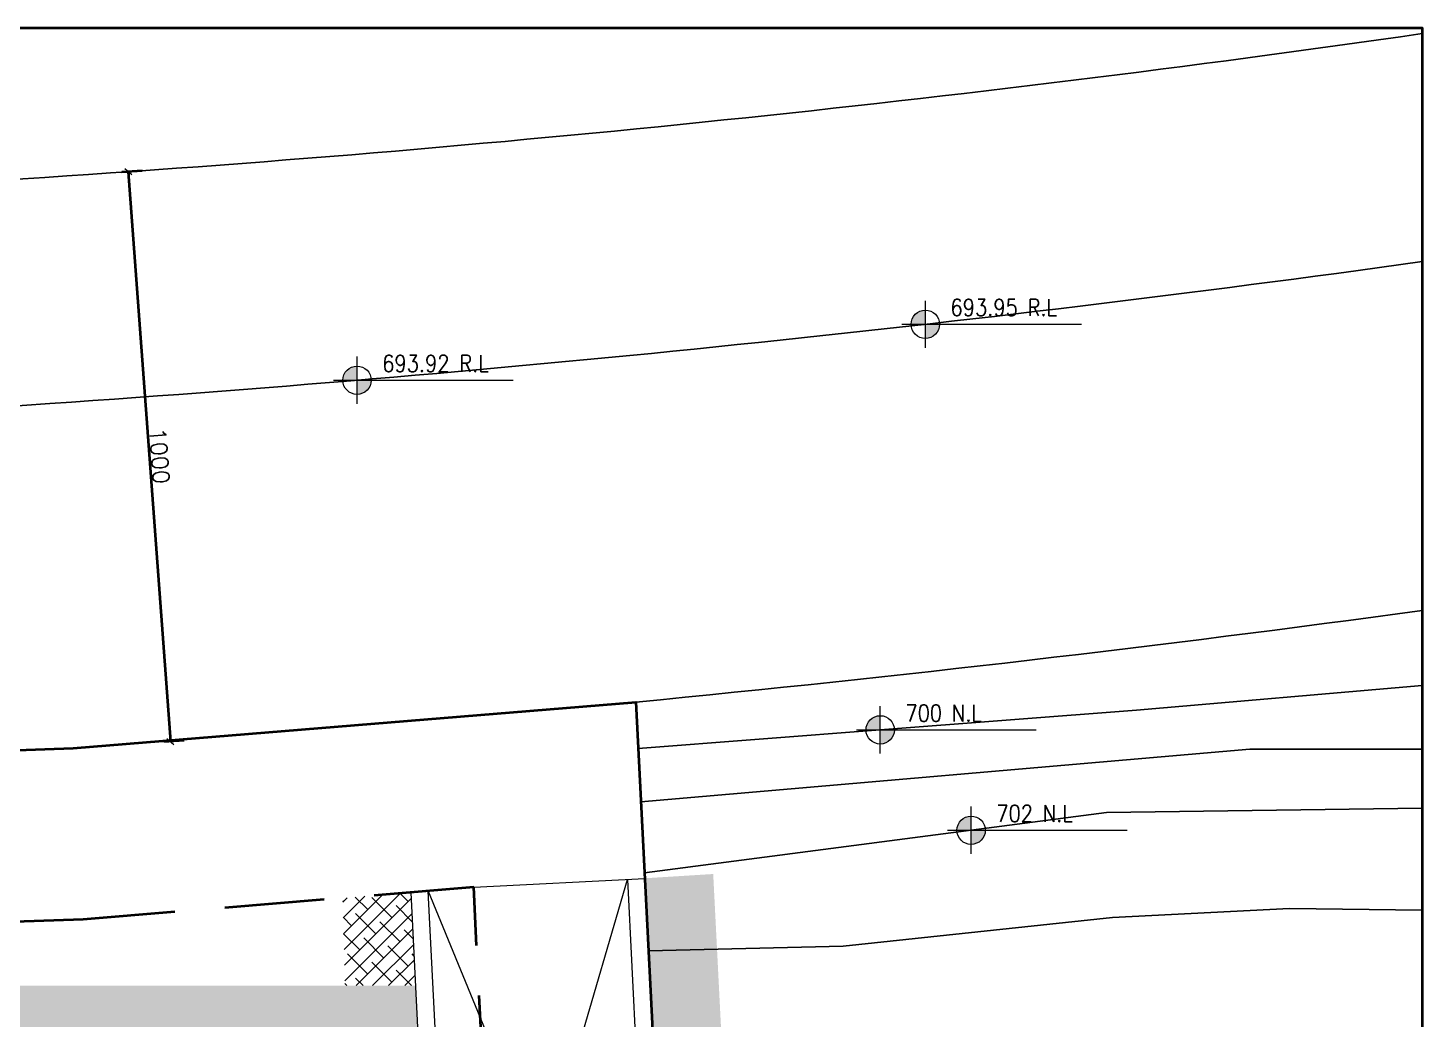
# Model space of a CAD drawing. Header units: metres. Extents: x -322116 to -321123, y -26723 to -26468.
# Drawn here: x -321712.81 to -321688.39, y -26531.29 to -26513.94 of the extents above; entities that cross this region are included whole.
import ezdxf

# ---------------------------------------------------------------- set-up
doc = ezdxf.new("R2010")
doc.units = ezdxf.units.M
doc.header["$LTSCALE"] = 7
doc.header["$MEASUREMENT"] = 0
doc.header["$PDMODE"] = 34
doc.header["$PDSIZE"] = 0.5
doc.linetypes.add('DASHED', pattern=[0.75, 0.5, -0.25])
for name, color, linetype in [('00-LIMIT', 3, 'Continuous'), ('AXIS', 1, 'Continuous'), ('CONT-MNR', 8, 'Continuous'), ('POINT_ICON', 4, 'Continuous')]:
    doc.layers.add(name, color=color, linetype=linetype)
for name, color, linetype, lineweight in [('1363TRXX-AS003$0$A-FLOR-IDEN', 4, 'Continuous', 18), ('A-GRID-DIMS', 142, 'Continuous', 9), ('A-WALL-BLWO', 7, 'Continuous', 40), ('plaster', 1, 'Continuous', 0), ('projection plans', 8, 'Continuous', 5)]:
    doc.layers.add(name, color=color, linetype=linetype, lineweight=lineweight)
doc.styles.add('1363TRXX-AS003$0$EG_SIMPLEX', font='SIMPLEX.shx')
doc.styles.add('EG_SIMPLEX', font='SIMPLEX.shx')
doc.dimstyles.new('ERGA-M-0200', dxfattribs={"dimscale": 1.15, "dimtxt": 0.2, "dimasz": 0.2, "dimexe": 0.1, "dimexo": 0.1, "dimgap": 0.06, "dimtad": 1, "dimdec": 1, "dimlfac": 100, "dimrnd": 5, "dimdsep": 46, "dimtxsty": 'EG_SIMPLEX', "dimblk1": 'OBLIQUE', "dimblk2": 'OBLIQUE', "dimsah": 1, "dimcen": 0.3, "dimclrd": 256, "dimclre": 256, "dimclrt": 2, "dimadec": 0, "dimazin": 0, "dimtfac": 1, "dimtdec": 1, "dimtix": 1, "dimtmove": 2, "dimatfit": 3, "dimldrblk": 'OBLIQUE', "dimfxl": 1, "dimtolj": 1, "dimtzin": 0, "dimarcsym": 0})

# ---------------------------------------------------------------- blocks, each defined once
blk = doc.blocks.new('plot limit')
at = {"color": 5}
blk.add_lwpolyline([(-321725.0411, -26759.7735), (-321735.7734, -26759.0595), (-321732.8382, -26721.5907), (-321726.0304, -26721.9282), (-321722.2569, -26721.9337), (-321712.0131, -26721.5769), (-321702.1619, -26720.7671), (-321700.2699, -26757.9792), (-321703.6476, -26759.2974, -0.0276131)], format="xyb", close=True, dxfattribs=at)
at = {"color": 5, "linetype": 'DASHED', "ltscale": 0.5}
blk.add_lwpolyline([(-321703.4829, -26753.8659), (-321705.0008, -26724.0106), (-321711.838, -26724.5726), (-321722.2069, -26724.9338), (-321726.107, -26724.928), (-321730.075, -26724.7313), (-321732.3893, -26754.2736)], dxfattribs=at)
at = {"layer": '00-LIMIT'}
blk.add_arc((-321735.7574, -26372.37), 350.0132, 275.507932, 277.777196, dxfattribs=at)
blk = doc.blocks.new('1363TRXX-AS003$0$TAG-LEV-PL1')
h = blk.add_hatch(color=256)
h.paths.add_polyline_path([(0, 169, 0.414214), (-169, 0), (0, 0)])
h.paths.add_polyline_path([(169, 0), (0, 0), (0, -169, 0.414214)])
for p, q in [((0, -281), (0, 281)), ((-281, 0), (1859, 0))]:
    blk.add_line(p, q)
blk.add_circle((0, 0), 169)
at = {"style": '1363TRXX-AS003$0$EG_SIMPLEX', "width": 0.85}
for tag, p in [('F.F.L.', (450, 150)), ('C.L.', (450, -450))]:
    blk.add_attdef(tag, p, '', height=300, dxfattribs=at)
blk = doc.blocks.new('_OBLIQUE')
at = {"color": 0, "linetype": 'ByBlock'}
blk.add_line((-0.5, -0.5), (0.5, 0.5), dxfattribs=at)
blk = doc.blocks.new('*D136')
at = {"layer": 'A-GRID-DIMS', "lineweight": -2, "transparency": 16777216}
for p, q in [((-321210.807, -26516.44), (-321211.165, -26516.466)), ((-321211.051, -26516.458), (-321210.313, -26526.43)), ((-321210.07, -26526.412), (-321210.428, -26526.439))]:
    blk.add_line(p, q, dxfattribs=at)
at = {"layer": 'Defpoints', "color": 0, "transparency": 16777216}
for p in [(-321210.692, -26516.431), (-321210.313, -26526.43), (-321209.955, -26526.404)]:
    blk.add_point(p, dxfattribs=at)
at = {"layer": 'A-GRID-DIMS', "lineweight": -2, "transparency": 16777216, "xscale": 0.115, "yscale": 0.115, "zscale": 0.115}
for p, rotation in [((-321211.051, -26516.458), 94.22760245528106), ((-321210.313, -26526.43), 274.227602455281)]:
    blk.add_blockref('_OBLIQUE', p, dxfattribs=dict(at, rotation=rotation))
at = {"layer": 'A-GRID-DIMS', "color": 2, "transparency": 16777216, "insert": (-321210.504, -26521.431), "char_height": 0.2875, "attachment_point": 5, "rotation": 274.2276, "style": 'EG_SIMPLEX'}
blk.add_mtext('\\A1;1000', dxfattribs=at)
blk = doc.blocks.new('NEW RAMP')
at = {"layer": 'projection plans'}
for points in [[(-321770.799, -26474.05), (-321770.001, -26473.984), (-321767.005, -26473.832)], [(-321768.203, -26476.905), (-321767.305, -26473.847)], [(-321767.149, -26476.905), (-321767.304, -26473.847)], [(-321766.849, -26476.905), (-321767.005, -26473.832)], [(-321771.098, -26474.075), (-321770.799, -26474.05)], [(-321770.954, -26476.905), (-321771.098, -26474.075)], [(-321770.653, -26476.905), (-321770.799, -26474.05)], [(-321770.799, -26474.05), (-321769.628, -26476.905)]]:
    blk.add_lwpolyline(points, dxfattribs=at)
blk.add_lwpolyline([(-321769.053, -26473.936), (-321769.053, -26473.936)], close=True, dxfattribs=at)
blk = doc.blocks.new('new for 322')
at = {"layer": 'plaster'}
h = blk.add_hatch(dxfattribs=at)
h.set_pattern_fill('ANSI38', color=256, scale=1.6)
h.paths.add_polyline_path([(-321765.079, -26543.078), (-321765.504, -26543.503), (-321766.227, -26542.78), (-321766.296, -26542.78), (-321765.518, -26558.082), (-321764.316, -26558.082)])
h.paths.add_polyline_path([(-321768.583, -26556.863), (-321781.742, -26556.882), (-321781.742, -26554.12), (-321785.212, -26554.12), (-321785.212, -26556.858), (-321797.202, -26556.858), (-321797.296, -26558.058), (-321784.227, -26558.058), (-321784.227, -26555.32), (-321783.067, -26555.32), (-321783.067, -26558.082), (-321768.521, -26558.082)])
h.paths.add_polyline_path([(-321765.58, -26556.858), (-321768.583, -26556.863), (-321768.521, -26558.082), (-321765.518, -26558.082)])
h.paths.add_polyline_path([(-321797.202, -26556.858), (-321800.211, -26556.858), (-321800.305, -26558.058), (-321797.296, -26558.058)])
h.paths.add_polyline_path([(-321799.651, -26549.701), (-321799.117, -26542.887), (-321799.733, -26543.503), (-321800.323, -26542.913), (-321800.847, -26549.607), (-321801.509, -26558.058), (-321800.305, -26558.058), (-321800.211, -26556.858), (-321800.211, -26556.858)])
h.paths.add_polyline_path([(-321798.89, -26539.998), (-321798.257, -26531.905), (-321770.954, -26531.905), (-321771.015, -26530.705), (-321799.366, -26530.705), (-321800.087, -26539.904), (-321800.323, -26542.913), (-321799.733, -26543.503), (-321799.117, -26542.887)])
edge = h.paths.add_edge_path(flags=16)
edge.add_arc((-321799.733, -26542.78), 0.506, 0, 360)
h.paths.add_polyline_path([(-321799.976, -26543.172), (-321799.489, -26543.172), (-321799.489, -26542.834), (-321799.976, -26542.834)], flags=0)
h.paths.add_polyline_path([(-321800.151, -26542.752), (-321799.315, -26542.752), (-321799.315, -26542.415), (-321800.151, -26542.415)], flags=0)
h.paths.add_polyline_path([(-321800.019, -26538.163), (-321799.077, -26538.163), (-321799.077, -26537.713), (-321800.019, -26537.713)], flags=17)
h.paths.add_polyline_path([(-321799.737, -26537.665), (-321799.359, -26537.665), (-321799.359, -26537.205), (-321799.737, -26537.205)], flags=16)
edge = h.paths.add_edge_path()
edge.add_line((-321765.807, -26528.751), (-321767.005, -26528.826))
edge.add_line((-321767.005, -26528.826), (-321766.296, -26542.78))
edge.add_line((-321766.296, -26542.78), (-321766.227, -26542.78))
edge.add_line((-321766.227, -26542.78), (-321766.01, -26542.78))
edge.add_arc((-321765.504, -26542.78), 0.506, 39.0187, 180, ccw=False)
edge.add_line((-321765.11, -26542.461), (-321765.807, -26528.751))
h = blk.add_hatch(dxfattribs=at)
h.set_pattern_fill('ANSI38', color=256, scale=1.6)
h.paths.add_polyline_path([(-321771.098, -26529.075), (-321772.295, -26529.173), (-321772.256, -26530.705), (-321771.015, -26530.705)])
blk = doc.blocks.new('B1 2')
at = {"layer": '00-LIMIT'}
blk.add_lwpolyline([(-321188.3932, -26514.0379, -0.0197063), (-321212.8968, -26516.5801, -0.0527114), (-321243.3932, -26515.3992, -0.0503698)], format="xyb", dxfattribs=at)
at = {"layer": 'A-WALL-BLWO'}
blk.add_lwpolyline([(-321243.3932, -26513.9378), (-321188.3932, -26513.9378), (-321188.3932, -26588.8759), (-321243.3932, -26588.8759)], close=True, dxfattribs=at)
at = {"layer": 'AXIS'}
blk.add_lwpolyline([(-321188.3932, -26518.0303, -0.017565), (-321212.4236, -26520.5147, -0.0521556), (-321243.3932, -26519.3892)], format="xyb", dxfattribs=at)
at = {"layer": 'CONT-MNR', "flags": 128}
for points, elevation in [([(-321202.0732, -26527.4861), (-321191.4122, -26526.5684), (-321188.3932, -26526.5684)], 701), ([(-321202.0099, -26528.73), (-321193.9191, -26527.6762), (-321188.3932, -26527.5997)], 702)]:
    blk.add_lwpolyline(points, dxfattribs=dict(at, elevation=elevation))
blk.add_lwpolyline([(-321201.9403, -26530.0987), (-321198.5284, -26530.0128), (-321193.8139, -26529.5122), (-321190.7128, -26529.3526), (-321188.3932, -26529.3837)], dxfattribs=at)
at = {"layer": 'POINT_ICON', "color": 4, "linetype": 'Continuous', "elevation": 700}
blk.add_lwpolyline([(-321202.1206, -26526.5524), (-321197.8825, -26526.2276), (-321193.395, -26525.8838), (-321188.3932, -26525.4505)], dxfattribs=at)
at = {"layer": '1363TRXX-AS003$0$A-FLOR-IDEN'}
ref = blk.add_blockref('1363TRXX-AS003$0$TAG-LEV-PL1', (-321197.0922, -26519.1269, 693.9512), dxfattribs=dict(at, xscale=0.0014700000362087, yscale=0.0014700000362087, zscale=0.0014700000362087))
ref.add_attrib('F.F.L.', '693.95 R.L', (-321196.6512, -26518.9799, 693.9512), dxfattribs={"layer": '0', "height": 0.294, "rotation": 360, "style": '1363TRXX-AS003$0$EG_SIMPLEX', "width": 0.85})
ref = blk.add_blockref('1363TRXX-AS003$0$TAG-LEV-PL1', (-321207.0438, -26520.1065), dxfattribs=dict(at, xscale=0.0014700000362087, yscale=0.0014700000362087, zscale=0.0014700000362087))
ref.add_attrib('F.F.L.', '693.92 R.L', (-321206.6028, -26519.9595), dxfattribs={"layer": '0', "height": 0.294, "rotation": 360, "style": '1363TRXX-AS003$0$EG_SIMPLEX', "width": 0.85})
ref = blk.add_blockref('1363TRXX-AS003$0$TAG-LEV-PL1', (-321197.8825, -26526.2276, 700), dxfattribs=dict(at, xscale=0.0014700000362087, yscale=0.0014700000362087, zscale=0.0014700000362087))
ref.add_attrib('F.F.L.', '700 N.L', (-321197.4415, -26526.0806, 700), dxfattribs={"layer": '0', "height": 0.294, "rotation": 360, "style": '1363TRXX-AS003$0$EG_SIMPLEX', "width": 0.85})
ref = blk.add_blockref('1363TRXX-AS003$0$TAG-LEV-PL1', (-321196.2904, -26527.9851, 702), dxfattribs=dict(at, xscale=0.0014700000362087, yscale=0.0014700000362087, zscale=0.0014700000362087))
ref.add_attrib('F.F.L.', '702 N.L', (-321195.8494, -26527.8381, 702), dxfattribs={"layer": '0', "height": 0.294, "rotation": 360, "style": '1363TRXX-AS003$0$EG_SIMPLEX', "width": 0.85})
at = {"layer": 'A-GRID-DIMS'}
dim = blk.add_aligned_dim(p1=(-321210.6924, -26516.4311), p2=(-321209.9553, -26526.4039), distance=-0.3591, dimstyle='ERGA-M-0200', override={"dimtxt": 0.25, "dimasz": 0.1, "dimgap": 0.03, "dimfxl": 100}, dxfattribs=at)
dim.commit()
dim.dimension.update_dxf_attribs({"geometry": '*D136', "text_midpoint": (-321210.5042, -26521.4308)})

msp = doc.modelspace()

# ---------------------------------------------------------------- block references
at = {"layer": 'A-WALL-BLWO'}
for name, p in [('B1 2', (-500, 0)), ('plot limit', (0, 195.0262)), ('new for 322', (65, 0)), ('NEW RAMP', (65, -55))]:
    msp.add_blockref(name, p, dxfattribs=at)

doc.saveas('drawing.dxf')
